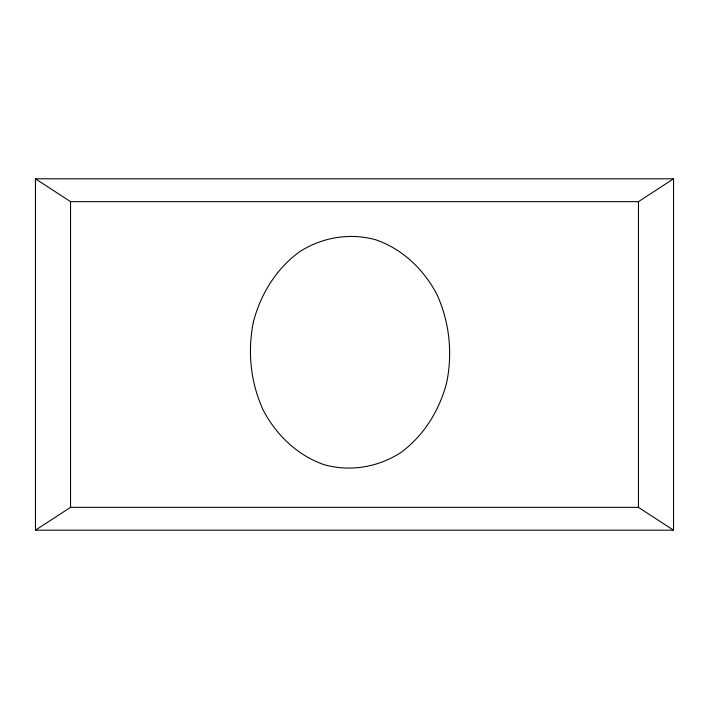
<?xml version="1.0" encoding="UTF-8"?>
<svg xmlns="http://www.w3.org/2000/svg" width="709" height="709" viewBox="0 0 709 709"><rect width="100%" height="100%" fill="white"/><g stroke="black" fill="none" stroke-linecap="round" stroke-linejoin="round"><path stroke-width="1.06" d="M35.45 530.19L70.545 507.352L638.454 507.352L673.55 530.19L673.55 178.81L35.45 178.81L35.45 530.19L673.55 530.19M35.45 178.81L70.545 201.648L638.454 201.648L673.55 178.81M638.454 201.648L638.454 507.352M70.545 201.648L70.545 507.352M253.352 322.134C247.352 351.903 250.614 382.842 263.349 410.458C276.483 435.202 297.434 455.382 324.137 464.687C349.989 471.919 377.472 467.355 400.089 453.06C423.805 435.991 439.465 410.458 446.732 382.39C452.732 352.621 449.462 321.682 436.726 294.067C423.601 269.323 402.65 249.151 375.947 239.837C350.086 232.614 322.604 237.169 299.996 251.465C276.28 268.534 260.62 294.067 253.352 322.134"/></g></svg>
